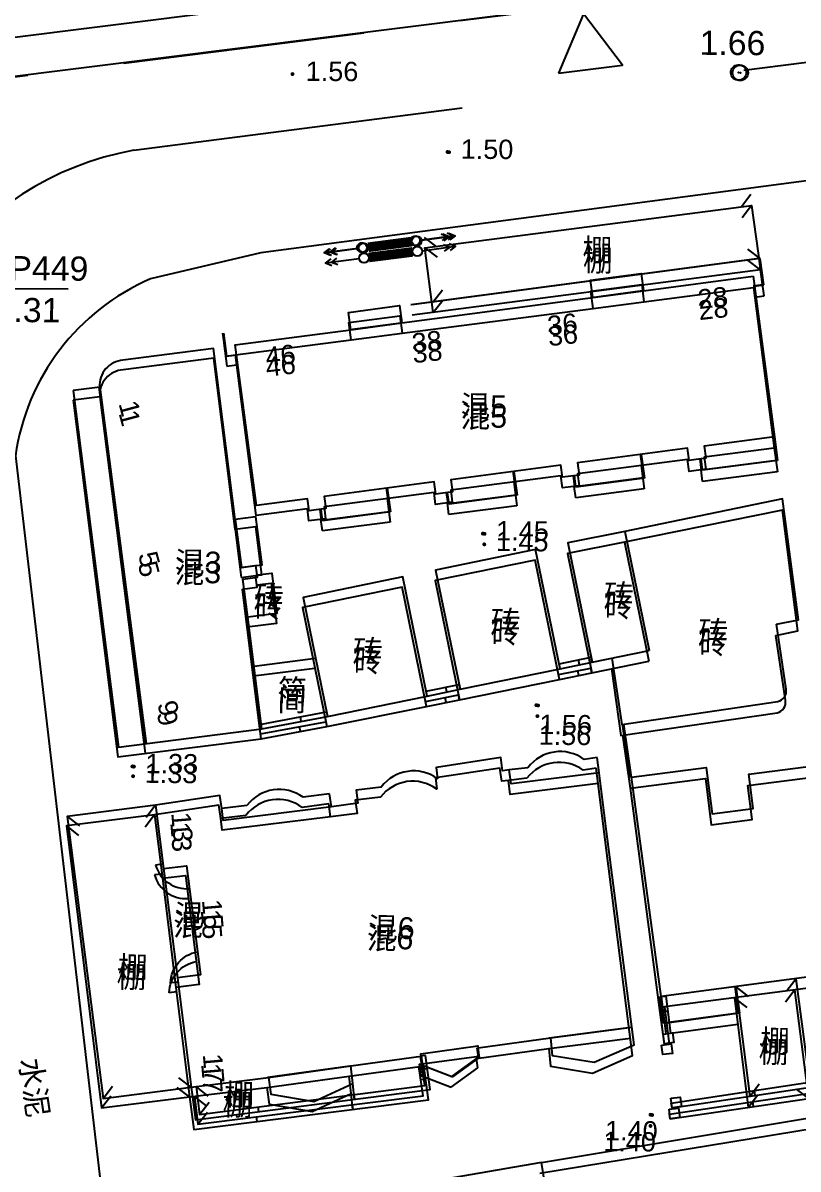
# Model space of a CAD drawing. Header units: millimetres. Extents: x 2463 to 59352, y -11079 to 11941.
# Drawn here: x 6388.3 to 6428.4, y 1711.2 to 1770.4 of the extents above; entities that cross this region are included whole.
import ezdxf
from ezdxf.enums import TextEntityAlignment as Align

# ---------------------------------------------------------------- set-up
doc = ezdxf.new("R2010")
doc.units = ezdxf.units.MM
doc.header["$LTSCALE"] = 10
doc.linetypes.add('DASH', pattern=[0.35, 0.25, -0.1])
doc.linetypes.add('X5', pattern=[3, 2, -1])
doc.layers.add('1：500地形', color=8, linetype='Continuous')
doc.styles.get("Standard").update_dxf_attribs({"font": 'arial.ttf'})
doc.linetypes.add('444', pattern='A,4.5,[145,AAA.SHX,S=1,R=0,X=0,Y=1],4.5,-0.5,[146,AAA.SHX,S=1,R=0,X=0,Y=0],-0.5', length=10)
doc.linetypes.add('FENCELINE1', pattern='A,6.35,-2.54,[133,ltypeshp.shx,S=2.54,R=0,X=-2.54,Y=0],-2.54,25.4', length=36.83)

# ---------------------------------------------------------------- blocks, each defined once
blk = doc.blocks.new('110103200')
blk.add_circle((0, 0), 0.8)
blk.add_point((0, 0))
blk = doc.blocks.new('720100000')
at = {"const_width": 0.2}
blk.add_lwpolyline([(-0.1, 0, 1), (0.1, 0, 1)], format="xyb", close=True, dxfattribs=at)
blk = doc.blocks.new('510101003')
at = {"linetype": 'Continuous'}
blk.add_line((0.5, 0), (4, 0), dxfattribs=at)
at = {"linetype": 'Continuous', "flags": 128}
for points in [[(2.771799785178775, 0.35355), (3.384166348194753, 0), (2.771799785178775, -0.35355)], [(3.387748909760055, 0.35355), (4, 0), (3.387748909760055, -0.35355)]]:
    blk.add_lwpolyline(points, dxfattribs=at)
blk = doc.blocks.new('510301000')
at = {"linetype": 'Continuous'}
blk.add_circle((0, 0), 0.5, dxfattribs=at)

msp = doc.modelspace()

# ---------------------------------------------------------------- linework, layer by layer
at = {"color": 251, "linetype": 'FENCELINE1', "ltscale": 0.1}
msp.add_line((6414.411299268746, 1773.004505617433), (6373.957268111264, 1767.916083953232), dxfattribs=at)
at = {"color": 251}
msp.add_line((6422.202585269088, 1771.968756449298), (6376.191230989558, 1766.181318719295), dxfattribs=at)
at = {"color": 251, "linetype": 'DASH', "ltscale": 5}
for p, q in [((6376.194356955852, 1766.156396765151), (6422.174913823985, 1771.965684680157)), ((6376.194418106492, 1766.155980327056), (6422.174974974625, 1771.965268242062))]:
    msp.add_line(p, q, dxfattribs=at)
at = {"color": 251}
msp.add_lwpolyline([(6416.0037368715, 1767.826717985217), (6419.30281986957, 1768.24534850929), (6417.290733646807, 1770.893122537416)], close=True, dxfattribs=at)
msp.add_arc((6396.973615794474, 1748.120899516978), 15.99343879674096, 100.4323971378353, 188.3551941762673, dxfattribs=at)
at = {"layer": '1：500地形', "color": 251, "linetype": 'Continuous'}
for p, q in [((6425.578136324157, 1767.985117356648), (6439.468810234599, 1769.773198008892)), ((6394.077596105259, 1763.84995428322), (6411.02288742675, 1766.041169475653)), ((6425.967887886947, 1760.982239824609), (6425.483764385195, 1760.345353139453)), ((6409.102325058049, 1758.804156129137), (6409.73610429498, 1758.315972036105)), ((6426.443264186355, 1757.667550147866), (6425.806080611745, 1758.151282694545)), ((6409.537955703885, 1755.463230083586), (6410.025750876086, 1756.097309185081)), ((6417.054306690437, 1736.709371632785), (6417.004563207478, 1736.954372693208)), ((6417.720950381046, 1736.844722770044), (6417.671206898029, 1737.089723830466)), ((6416.054341154611, 1736.506344926433), (6416.004597671652, 1736.751345986855)), ((6410.890128330824, 1735.457836698164), (6410.840384907469, 1735.702837758587)), ((6409.191134108902, 1735.112883542088), (6409.141390625884, 1735.35788460251)), ((6410.210530653976, 1735.31985543564), (6410.160787171017, 1735.564856496063)), ((6402.68468917921, 1733.815362290368), (6402.639051017091, 1734.061161453725)), ((6395.143970298263, 1729.505081584566), (6394.652229377449, 1728.874057778046)), ((6390.589155420925, 1728.940041306318), (6391.220179108061, 1728.448300445341)), ((6428.207439646796, 1720.459609787335), (6427.7209750161, 1719.824509671778)), ((6425.095788987792, 1720.040640994795), (6425.729656617246, 1719.552571590879)), ((6421.229113936863, 1719.549592449219), (6421.477155319679, 1719.58082535619)), ((6421.325606233006, 1718.783276213688), (6421.573647555053, 1718.814508643822)), ((6421.470344646807, 1717.633801622205), (6421.718386029681, 1717.665034529176)), ((6409.048672333856, 1716.542201653012), (6408.801034275823, 1716.507917842717)), ((6409.14534555856, 1715.843919825629), (6408.897707500584, 1715.809636015334)), ((6392.397100354809, 1714.366116666124), (6392.888841274342, 1714.997139995807)), ((6396.951915232146, 1714.931156944373), (6396.320891604615, 1715.422897804883)), ((6396.951915232146, 1714.931156944373), (6397.199927351236, 1714.962621193268)), ((6397.831038133039, 1714.470193460007), (6397.200014505566, 1714.961934320518)), ((6425.804032043177, 1714.386680641101), (6426.287013967378, 1715.024433356599)), ((6428.937691582107, 1714.859784771112), (6428.298719349057, 1715.341152053681)), ((6405.400719691332, 1714.285531228297), (6405.369380891994, 1714.533559354843)), ((6426.074318117784, 1714.436302535591), (6426.037741830894, 1714.683612257597)), ((6397.382391167021, 1713.524388514814), (6397.87413202823, 1714.155412321334)), ((6400.440160025699, 1713.658755710703), (6400.408821225081, 1713.906783359946)), ((6421.779257889693, 1713.801078467053), (6421.742681602746, 1714.04838818906))]:
    msp.add_line(p, q, dxfattribs=at)
at = {"layer": '1：500地形', "color": 8, "linetype": 'Continuous'}
for p, q in [((6425.937140621043, 1761.560402622801), (6425.454643067527, 1760.922283424419)), ((6409.077187923163, 1759.339310092275), (6409.712210202271, 1758.852743853704)), ((6426.420969565837, 1758.246936377958), (6425.782554315434, 1758.729042142984)), ((6384.689284946218, 1756.722877715138), (6390.689138088464, 1756.680898297001)), ((6409.521338239751, 1755.999506102764), (6410.007514590021, 1756.634826932457)), ((6417.08549703975, 1737.264879103173), (6417.035128853548, 1737.509752633405)), ((6417.751793354897, 1737.401929999591), (6417.701425168636, 1737.646803529822)), ((6416.086052566972, 1737.059302757849), (6416.035684380711, 1737.30417628808)), ((6410.924530825143, 1735.997626194154), (6410.87416263894, 1736.24249972392)), ((6409.226421931848, 1735.648341137339), (6409.176053745645, 1735.893214667571)), ((6410.245287267871, 1735.857912171055), (6410.194919081669, 1736.102785701753)), ((6402.723307544338, 1734.334229355101), (6402.677042608879, 1734.57991117321)), ((6395.193606667135, 1730.004729534854), (6394.703476802128, 1729.372453712747)), ((6390.640247729289, 1729.428073899709), (6391.27252355157, 1728.937944034469)), ((6428.280039198669, 1721.043616397195), (6427.795195963032, 1720.407277621684)), ((6425.169467228379, 1720.616712942143), (6425.804577657402, 1720.130261770339)), ((6421.304057196745, 1720.115803903789), (6421.552018102988, 1720.147669072152)), ((6421.402503674008, 1719.349736167938), (6421.650464580251, 1719.381601336301)), ((6421.550173389698, 1718.200634563231), (6421.798134295941, 1718.232499732059)), ((6409.131325651108, 1717.07735645434), (6408.883775856493, 1717.042440853436)), ((6409.229779557007, 1716.379323372041), (6408.982229762276, 1716.344407772069)), ((6397.038716943151, 1715.435463490785), (6396.406441120927, 1715.92559335556)), ((6425.892128578011, 1714.964577059151), (6426.373482307043, 1715.603559521847)), ((6392.485358005886, 1714.858807855175), (6392.975487870835, 1715.491083677281)), ((6397.038716943151, 1715.435463490785), (6397.286647955918, 1715.467560421099)), ((6397.919012677014, 1714.976743861456), (6397.286736854732, 1715.466873726697)), ((6405.48914057101, 1714.811389055458), (6405.457169283096, 1715.059336300828)), ((6426.162287195302, 1715.014888107666), (6426.125080301515, 1715.262103897408)), ((6397.472779433449, 1714.029797834233), (6397.962909298456, 1714.662073656806)), ((6400.530195653353, 1714.171963295323), (6400.498224365381, 1714.419910541159)), ((6421.868861088793, 1714.368711545952), (6421.831654195006, 1714.615927336627))]:
    msp.add_line(p, q, dxfattribs=at)
at = {"layer": '1：500地形', "color": 251, "linetype": 'Continuous', "flags": 128}
for points in [[(6479.926219319897, 1768.939484397304), (6473.950980164607, 1768.304478333221), (6456.94396551393, 1766.079743145388), (6429.992825131894, 1762.422879263648), (6400.635531645765, 1758.551977229194), (6394.933329657973, 1757.196354508289, 0.2615331130511184), (6387.959686822231, 1748.049514973891), (6398.703913337698, 1656.160752280039)], [(6418.735807123508, 1737.050772752036), (6419.233270125029, 1733.611287807469), (6427.290760860518, 1734.776415766572, 0.4081372028779214), (6427.723985120394, 1735.426309665554), (6427.237133474935, 1738.776827207656)], [(6409.716557021633, 1730.834707124979), (6409.715485430819, 1730.834563029353, 0.4103748746079628), (6406.808369326378, 1730.417298391816), (6405.507843719186, 1730.263707400654), (6405.600375873533, 1729.585793481563), (6404.230190877077, 1729.401412890647), (6398.637871555957, 1728.716070069355), (6398.562401462552, 1729.3244372838), (6398.469869309485, 1730.002351679728), (6395.143970298263, 1729.505081584566), (6395.550232413489, 1726.230184477643), (6396.741104109709, 1726.377915895899), (6397.441061440421, 1720.735528862924), (6396.2501897442, 1720.587797444668), (6396.951915232146, 1714.931156944373), (6400.949454614982, 1715.427065123227), (6401.057520225209, 1714.555943659396), (6403.280020038163, 1714.178707912453), (6405.294950542362, 1715.10451349605), (6405.200585713699, 1716.009455561061), (6408.8366379081, 1716.512846891657), (6408.821935834394, 1716.619042089098), (6411.764774069454, 1717.026461573672), (6411.779476202706, 1716.920266376232), (6415.505675920956, 1717.436138080322), (6415.600040690015, 1716.531196015776), (6417.756686748677, 1716.169589664676), (6419.833347109759, 1717.066804594715), (6418.432499727323, 1728.087680863106), (6418.05408011345, 1731.124716503435), (6413.506560467971, 1730.56058147492), (6413.416935594958, 1731.283051318844), (6413.077379037599, 1731.242950290796), (6412.984846884474, 1731.920864686725), (6409.658947872087, 1731.423594114725)]]:
    msp.add_lwpolyline(points, format="xyb", dxfattribs=at)
for points in [[(6409.537955703885, 1755.463230083586), (6409.102325058049, 1758.804156129137), (6425.967887886947, 1760.982239824609), (6426.443264186355, 1757.667550147866)], [(6427.237133474935, 1738.776827207656), (6428.372202269822, 1739.007284238824), (6427.565729207856, 1745.246267889515), (6419.414583611275, 1743.594011888263), (6420.66361154683, 1737.442181552184)], [(6419.414583611275, 1743.594011888263), (6416.470798367782, 1743.002089249791), (6417.720950381046, 1736.844722770044)], [(6416.054341154611, 1736.506344926433), (6414.803523193901, 1742.666991394834), (6409.641189442455, 1741.609228112624), (6410.890128330824, 1735.457836698164)], [(6400.424742445381, 1741.387405808904), (6401.1745798832, 1741.481053039321), (6401.434826500803, 1739.397241345961), (6399.93299347241, 1739.209677805547)], [(6409.191134108902, 1735.112883542088), (6407.939925348534, 1741.275454588589), (6402.789600626771, 1740.218576737569), (6404.038627503005, 1734.066751649027)], [(6417.720950381046, 1736.844722770044), (6420.66361154683, 1737.442181552184)], [(6403.429850789982, 1737.065156278089), (6400.250413129312, 1736.6680775279)], [(6416.004597671652, 1736.751345986855), (6417.671206898029, 1737.089723830466)], [(6416.054341154611, 1736.506344926433), (6417.720950381046, 1736.844722770044)], [(6410.890128330824, 1735.457836698164), (6416.054341154611, 1736.506344926433)], [(6409.141390625884, 1735.35788460251), (6410.840384907469, 1735.702837758587)], [(6404.038627503005, 1734.066751649027), (6409.191134108902, 1735.112883542088)], [(6409.191134108902, 1735.112883542088), (6410.890128330824, 1735.457836698164)], [(6400.622745324597, 1733.686788634752), (6403.988877076745, 1734.311787537188)], [(6400.653781693634, 1733.438278252148), (6404.038627503005, 1734.066751649027)], [(6464.366785847904, 1725.175012890139), (6421.229113936863, 1719.549592449219), (6419.729259403104, 1730.884428360854), (6423.591162612169, 1731.379580998217), (6423.89721816077, 1728.992527319473), (6426.008405038361, 1729.263212259282), (6425.781921685471, 1731.02965005057), (6429.943985445863, 1731.563288012874)], [(6409.651161721647, 1731.422430256736), (6409.650262218058, 1731.42272726901), (6409.716559644645, 1730.834684229811)], [(6395.143970298263, 1729.505081584566), (6390.589155420925, 1728.940041306318), (6392.397100354809, 1714.366116666124), (6396.951915232146, 1714.931156944373)], [(6395.550232413489, 1726.230184477643), (6396.2501897442, 1720.587797444668)], [(6428.937691582107, 1714.859784771112), (6428.207439646796, 1720.459609787335)], [(6425.095788987792, 1720.040640994795), (6425.804032043177, 1714.386680641101)], [(6421.229113936863, 1719.549592449219), (6421.470344646807, 1717.633801622205)], [(6421.477155319679, 1719.58082535619), (6421.718386029681, 1717.665034529176)], [(6396.951915232146, 1714.931156944373), (6397.165827588966, 1713.245037953258), (6409.293009120653, 1714.777329411712), (6409.048672333856, 1716.542201653012)], [(6397.199927351236, 1714.962621193268), (6397.382391167021, 1713.524388514814), (6409.010677076965, 1714.993643981294), (6408.801034275823, 1716.507917842717)], [(6405.376891009366, 1714.282520571613), (6405.294950542362, 1715.10451349605)], [(6421.742681602746, 1714.04838818906), (6428.880392959372, 1715.104030027875)], [(6421.779257889693, 1713.801078467053), (6428.937691582107, 1714.859784771112)], [(6415.03847228116, 1710.998807068803), (6434.772964477104, 1714.232046956551), (6435.840119792354, 1707.539553596062), (6416.105695928478, 1704.305885331129)]]:
    msp.add_lwpolyline(points, dxfattribs=at)
at = {"layer": '1：500地形', "color": 8, "linetype": 'Continuous', "const_width": 0.5, "flags": 128}
msp.add_lwpolyline([(6408.438993160004, 1759.12583062647), (6406.18826344397, 1758.833449687232)], dxfattribs=at)
at = {"layer": '1：500地形', "color": 251, "linetype": 'Continuous', "const_width": 0.4999999999999997, "flags": 128}
msp.add_lwpolyline([(6408.463587895591, 1758.592305116244), (6406.212119757171, 1758.305665490107)], dxfattribs=at)
at = {"layer": '1：500地形', "color": 8, "linetype": 'X5', "extrusion": (-0.02249646185367215, 0.003258727077910039, 0.9997416115686583), "flags": 128}
for points, elevation in [([(-2659.92451099986, 6106.363950590292), (-2660.058104289953, 6106.835720795804), (-2661.370140328564, 6106.460205904165), (-2653.744455895539, 6079.542901118329), (-2652.431474501346, 6079.914869332094), (-2652.570463579704, 6080.405475966579)], -133.7636578708446), ([(-2658.136540870328, 6098.188578098559), (-2658.85966714901, 6100.74135848242)], -133.7636578708416), ([(-2654.702123927058, 6086.065323047908), (-2655.425250205296, 6088.618103431952)], -133.7636578708453), ([(-2649.905580147671, 6073.659200096366), (-2632.024393189995, 6078.666298712435)], -133.7636578708441), ([(-2652.362920375193, 6108.50520020878), (-2651.16888098505, 6108.843282116503), (-2650.120623880017, 6105.087160503201), (-2650.694369031223, 6104.924709534964)], -133.7636578708412), ([(-2650.474313625515, 6101.835009343217), (-2649.290883403735, 6102.170087356541), (-2648.320615620857, 6098.73837445636), (-2648.896586811889, 6098.575293204285)], -133.7636578708462), ([(-2648.666365396419, 6095.449688644986), (-2647.474075801971, 6095.787275112989), (-2646.517807471572, 6092.38391737671), (-2647.097110258213, 6092.219892812286)], -133.7636578708445), ([(-2646.869770207684, 6089.104464672686), (-2645.684383333718, 6089.44009669502), (-2644.728115002884, 6086.036738958981), (-2645.300515069471, 6085.874668839928)], -133.7636578708433), ([(-2644.143096934266, 6081.566475230434), (-2641.734105179399, 6082.234875354545), (-2641.936720631697, 6082.965125001433)], -133.7636578708428), ([(-2623.961781667633, 6110.612724885922), (-2622.628467335423, 6110.990473309565), (-2621.559100588719, 6107.242321796974), (-2622.899318646318, 6106.862617441963)], -133.7636578708413), ([(-2619.973519301938, 6101.508728089643), (-2621.117814210958, 6105.598208106925)], -133.7636578708459), ([(-2618.087203441291, 6095.045729816364), (-2617.630783720827, 6095.177148271172), (-2617.262343557444, 6096.811699232658), (-2618.447385033464, 6098.035464610544), (-2618.919575742275, 6097.897649190095)], -133.7636578708446), ([(-2615.862428005746, 6087.401322899988), (-2617.058757818904, 6091.52201333954)], -133.7636578708443)]:
    msp.add_lwpolyline(points, dxfattribs=dict(at, elevation=elevation))
at = {"layer": '1：500地形', "color": 8, "linetype": 'X5', "flags": 128}
for points in [[(6426.118463452936, 1756.830038607475), (6426.604512476219, 1756.894619108067), (6426.420969565837, 1758.246936377958), (6398.688487022448, 1754.558878355549), (6398.868384363743, 1753.206133944337), (6399.37384878655, 1753.27335411206)], [(6417.771214351438, 1756.232556388602), (6420.401293357399, 1756.582247288321)], [(6405.280827578421, 1754.57160153648), (6407.910906584382, 1754.921292435733)], [(6392.315220589548, 1751.603141610865), (6394.707156665538, 1733.188839414977)], [(6427.153567623844, 1749.039585342985), (6427.316980178615, 1747.809412274864), (6423.449379010506, 1747.310459634178), (6423.370858015815, 1747.901567296014)], [(6420.281525350905, 1748.126723559462), (6420.443485967264, 1746.907480711006), (6416.908123108647, 1746.439204662462), (6416.829297465012, 1747.032605728489)], [(6413.702973904992, 1747.252848229726), (6413.866146987684, 1746.024477909208), (6410.360853360531, 1745.565991718211), (6410.281571764937, 1746.162825199664)], [(6407.165732580559, 1746.384460414649), (6407.327960978118, 1745.163201702648), (6403.822667350965, 1744.704715511651), (6403.744330440504, 1745.294437384588)], [(6399.314710526991, 1744.766596178879), (6399.630854060089, 1742.286666085833), (6400.38260759818, 1742.382500246522)], [(6425.167742874446, 1720.629677913506), (6425.350445794904, 1719.255981940665), (6421.487706128772, 1718.734995116369), (6421.304057196745, 1720.115803903789)], [(6415.586028221967, 1717.987758405396), (6419.797312371464, 1718.533966665511)], [(6408.919366796415, 1717.047460769658), (6408.983995567631, 1716.57691545494), (6410.548843181257, 1715.977952229214), (6411.929855096534, 1716.975314294808), (6411.861156361267, 1717.462384761666)], [(6401.03497843983, 1715.941566072293), (6405.284610338598, 1716.534797430393)]]:
    msp.add_lwpolyline(points, dxfattribs=at)
at = {"layer": '1：500地形', "color": 251, "linetype": 'X5', "flags": 128}
for points in [[(6426.137145201881, 1756.251428701804), (6426.62335734282, 1756.31476928888), (6426.443264186355, 1757.667550147866), (6398.701465355321, 1754.050236483925), (6398.877911880061, 1752.697037806623), (6399.383546102124, 1752.762968428322)], [(6417.788399346378, 1755.675238279515), (6420.419361705282, 1756.018219788913)], [(6405.293816928608, 1754.046145846491), (6407.924779227849, 1754.389127356821)], [(6392.320680963139, 1751.110764655174), (6394.665643055721, 1732.690421597921)], [(6427.152376227868, 1748.45836077992), (6427.31265065793, 1747.227774844394), (6423.443789485989, 1746.738687944488), (6423.366776393408, 1747.32999404369)], [(6420.278028014962, 1747.563029196468), (6420.436878445356, 1746.343377041054), (6416.900332700783, 1745.884119712637), (6416.823020780141, 1746.477719702181)], [(6413.697269173137, 1746.705935282987), (6413.857308714856, 1745.477152882499), (6410.350857120737, 1745.027608667855), (6410.273097981963, 1745.624642098677)], [(6407.157834220825, 1745.854223883134), (6407.31694724216, 1744.632555451599), (6403.810495646818, 1744.183010760118), (6403.733663089255, 1744.772930698824)], [(6399.302711307393, 1744.256388889515), (6399.612528708853, 1741.775660523568), (6400.364524181381, 1741.869577310403)], [(6425.094097679395, 1720.053610613924), (6425.273296383764, 1718.679453002178), (6421.409240470473, 1718.168319911585), (6421.229113936863, 1719.549592449219)], [(6415.505675920956, 1717.436138080322), (6419.718339501969, 1717.971603579243)], [(6408.8366379081, 1716.512846891657), (6408.900066327335, 1716.04213839898), (6410.463381206007, 1715.439185590372), (6411.846932398303, 1716.433022145071), (6411.779476202706, 1716.920266376232)], [(6400.949454614982, 1715.427065123227), (6405.200585713699, 1716.009455561061)]]:
    msp.add_lwpolyline(points, dxfattribs=at)
at = {"layer": '1：500地形', "color": 8, "linetype": 'Continuous', "flags": 128}
for points in [[(6426.051569592879, 1757.333498553262), (6427.153567623844, 1749.039585342985), (6423.535722465926, 1748.559001485241), (6423.618681074093, 1747.934487379045), (6422.756256831724, 1747.819925491587), (6422.673298223674, 1748.444439598714), (6416.994161915181, 1747.690039917716), (6417.07712052329, 1747.065525811055), (6416.214696280922, 1746.950963923597), (6416.131737672929, 1747.575478030258), (6410.446436215165, 1746.820259388891), (6410.527044002813, 1746.195433006511), (6409.666970580847, 1746.081183395238), (6409.584011972855, 1746.705697501899), (6403.909194890673, 1745.951871573814), (6403.992153498841, 1745.327357467619), (6403.129729256414, 1745.212795579695), (6403.046770648421, 1745.837309686822), (6400.408190491, 1745.486808497348), (6399.306077418472, 1753.783538363763), (6405.280827578421, 1754.57160153648), (6405.161388121169, 1755.469924053066), (6407.791877545447, 1755.816528133471), (6407.910906584382, 1754.921292435733), (6417.771214351438, 1756.232556388602), (6417.652185312445, 1757.127792086807), (6420.282674736782, 1757.474396167212), (6420.401293357399, 1756.582247288321)], [(6421.405530012767, 1718.182046610751), (6421.899986691571, 1718.245588665717), (6421.967507658615, 1717.748104073462), (6421.473050979754, 1717.684562018962)], [(6421.801340121749, 1714.866196137742), (6422.29579680061, 1714.929738192708), (6422.363317767597, 1714.432253600919), (6421.868861088793, 1714.368711545952)], [(6406.466312500388, 1710.05637100095), (6408.469672866197, 1697.95205808187), (6417.104026602845, 1699.401682705507), (6416.219535350772, 1704.859079002757), (6415.135024495919, 1711.55061553361)]]:
    msp.add_lwpolyline(points, close=True, dxfattribs=at)
at = {"layer": '1：500地形', "color": 251, "linetype": 'Continuous', "flags": 128}
for points in [[(6426.071535671626, 1756.755057582986), (6427.152376227868, 1748.45836077992), (6423.533317124211, 1747.987005790119), (6423.614682579037, 1747.362282066961), (6422.751968952392, 1747.249920393229), (6422.670603496344, 1747.874643638619), (6416.989561510827, 1747.13473144861), (6417.070927025257, 1746.510007725452), (6416.208213398671, 1746.397646051721), (6416.126847883019, 1747.022369297576), (6410.439638712649, 1746.281653845106), (6410.518652620116, 1745.656623873749), (6409.658290600435, 1745.544568448217), (6409.576925086005, 1746.169292171375), (6403.900203820058, 1745.429942445253), (6403.98156933443, 1744.805218722095), (6403.118855706563, 1744.692856571526), (6403.037490192191, 1745.317580294684), (6400.398024653174, 1744.973810145986), (6399.317076224399, 1753.273323913925), (6405.293816928608, 1754.046145846491), (6405.176669037524, 1754.944770058972), (6407.808033911077, 1755.284663950913), (6407.924779227849, 1754.389127356821), (6417.788399346378, 1755.675238279515), (6417.671654028383, 1756.570774396771), (6420.303018901936, 1756.910668288712), (6420.419361705282, 1756.018219788913)], [(6421.325654283371, 1717.615582862292), (6421.820271423932, 1717.677863637806), (6421.886523324387, 1717.180208362062), (6421.391906183768, 1717.117927587014)], [(6421.713005989239, 1714.298733742331), (6422.207623128636, 1714.361014041007), (6422.27387497065, 1713.863359243032), (6421.779257889693, 1713.801078467053)]]:
    msp.add_lwpolyline(points, close=True, dxfattribs=at)
at = {"layer": '1：500地形', "color": 8, "linetype": 'Continuous', "flags": 128}
msp.add_lwpolyline([(6390.941392027338, 1751.42800481327), (6393.28957352738, 1733.008124747668), (6400.693368420152, 1733.951966625527), (6399.957862435522, 1739.721508726367), (6399.707383743227, 1741.686342990381), (6400.45913728091, 1741.782177151536), (6400.44405540536, 1741.900484165531), (6400.38260759818, 1742.382500246522), (6400.69662337567, 1742.422531237249), (6400.38047984263, 1744.90246132983), (6399.314710526991, 1744.766596178879), (6398.187810393139, 1753.606358060037), (6393.511404962368, 1752.993061846011, 0.4236786989326351), (6392.315220589548, 1751.603141610865)], format="xyb", close=True, dxfattribs=at)
at = {"layer": '1：500地形', "color": 251, "linetype": 'Continuous', "flags": 128}
msp.add_lwpolyline([(6390.946410176666, 1750.939132423029), (6393.247603589525, 1732.513323051278), (6400.653781693634, 1733.438278252148), (6399.93299347241, 1739.209677805547), (6399.687527005359, 1741.175144248997), (6400.439522477887, 1741.269061035366), (6400.424742445381, 1741.387405808904), (6400.364524181381, 1741.869577310403), (6400.678641045904, 1741.908807131817), (6400.368823704108, 1744.389535497763), (6399.302711307393, 1744.256388889515), (6398.198360912591, 1753.098996201419), (6393.520406485275, 1752.497629276366, 0.4236786989326351), (6392.320680963139, 1751.110764655174)], format="xyb", close=True, dxfattribs=at)
at = {"layer": '1：500地形', "color": 8, "linetype": 'Continuous', "flags": 128}
for points in [[(6427.263017580875, 1739.358299527206), (6428.397494938488, 1739.591650868655), (6427.575111760847, 1745.828557385952), (6419.428206809886, 1744.155516824574), (6420.692921134209, 1738.00689237088)], [(6419.428206809886, 1744.155516824574), (6416.485940847984, 1743.556087921728), (6417.751793354897, 1737.401929999591)], [(6416.086052566972, 1737.059302757849), (6414.819525780536, 1743.216738804598), (6409.659906679737, 1742.14581222728), (6410.924530825143, 1735.997626194154)], [(6400.44405540536, 1741.900484165531), (6401.193651588548, 1741.996043304802), (6401.459212157033, 1739.912902026792), (6399.957862435522, 1739.721508726367)], [(6409.226421931848, 1735.648341137339), (6407.959499441118, 1741.807700969168), (6402.811887043152, 1740.737690408137), (6404.076600293718, 1734.589071174973)], [(6417.751793354897, 1737.401929999591), (6420.692921134209, 1738.00689237088)], [(6403.460178029405, 1737.585913177003), (6400.281763478271, 1737.180726269149)], [(6416.035684380711, 1737.30417628808), (6417.701425168636, 1737.646803529822)], [(6410.924530825143, 1735.997626194154), (6416.086052566972, 1737.059302757849)], [(6416.086052566972, 1737.059302757849), (6417.751793354897, 1737.401929999591)], [(6409.176053745645, 1735.893214667571), (6410.87416263894, 1736.24249972392)], [(6404.076600293718, 1734.589071174973), (6409.226421931848, 1735.648341137339)], [(6409.226421931848, 1735.648341137339), (6410.924530825143, 1735.997626194154)], [(6400.661698332146, 1734.200396834762), (6404.026225059033, 1734.833978972752)], [(6400.693368420152, 1733.951966625527), (6404.076600293718, 1734.589071174973)], [(6464.42724100032, 1725.851229924598), (6421.304057196745, 1720.115803903789), (6419.775297723567, 1731.446777316165), (6423.635925493583, 1731.951778525376), (6423.948068264845, 1729.565512852167), (6426.058557875835, 1729.841581893508), (6425.827569921183, 1731.607436104101), (6429.988259117383, 1732.151687765383)], [(6409.695860658803, 1731.959072916658), (6409.694960366209, 1731.959367583395), (6409.762757390012, 1731.371495815349)], [(6395.193606667135, 1730.004729534854), (6390.640247729289, 1729.428073899709), (6392.485358005886, 1714.858807855175), (6397.038716943151, 1715.435463490785)], [(6395.608220194497, 1726.73087925965), (6396.322566305202, 1721.090295783599)], [(6429.024571266347, 1715.44567248121), (6428.280039198669, 1721.043616397195)], [(6425.169467228379, 1720.616712942143), (6425.892128578011, 1714.964577059151)], [(6421.304057196745, 1720.115803903789), (6421.550173389698, 1718.200634563231)], [(6421.552018102988, 1720.147669072152), (6421.798134295941, 1718.232499732059)], [(6397.038716943151, 1715.435463490785), (6397.256929090394, 1713.74989549758), (6409.380162980322, 1715.313112708163), (6409.131325651108, 1717.07735645434)], [(6397.286647955918, 1715.467560421099), (6397.472779433449, 1714.029797834233), (6409.097280158052, 1715.52870643966), (6408.883775856493, 1717.042440853436)], [(6405.465319632875, 1714.808317490277), (6405.381282918594, 1715.630098910426)], [(6421.831654195006, 1714.615927336627), (6428.966649893469, 1715.68977066584)], [(6421.868861088793, 1714.368711545952), (6429.024571266347, 1715.44567248121)], [(6415.135244717561, 1711.549256745149), (6434.861426262507, 1714.832819518057), (6435.94564750101, 1708.143069948424), (6416.219535350772, 1704.859079002757)]]:
    msp.add_lwpolyline(points, dxfattribs=at)
for points in [[(6418.766121262657, 1737.61056772655), (6419.272355162977, 1734.172362901159), (6427.326847966267, 1735.3580381017, 0.4081372028779214), (6427.758413271486, 1736.009034558554), (6427.263017580875, 1739.358299526741)], [(6409.762754727768, 1731.371518900041), (6409.761683530554, 1731.371371970401, 0.4103748746079628), (6406.855641111704, 1730.946693905053), (6405.555511475804, 1730.789786511456), (6405.649772374922, 1730.112110421882), (6404.280062078355, 1729.924236178287), (6398.68950893896, 1729.224631843977), (6398.612487465814, 1729.832804889307), (6398.518226566697, 1730.510480978881), (6395.193606667135, 1730.004729534854), (6395.608220194497, 1726.73087925965), (6396.798711203535, 1726.881647815351), (6397.513057315171, 1721.2410643393), (6396.322566305202, 1721.090295783599), (6397.038716943151, 1715.435463490785), (6401.03497843983, 1715.941566072293), (6401.145265522735, 1715.070722809416), (6403.368720259723, 1714.699157158733), (6405.381282918594, 1715.630098910426), (6405.284610338598, 1716.534797430393), (6408.919366796415, 1717.047460769658), (6408.90439388648, 1717.153617923503), (6411.846183451273, 1717.568541915976), (6411.861156361267, 1717.462384761666), (6415.586028221967, 1717.987758405396), (6415.682700801905, 1717.083059884962), (6417.840262102809, 1716.72695564095), (6419.914627340304, 1717.629464289994), (6418.485675444217, 1728.64673171321), (6418.099511025563, 1731.682792344951), (6413.55344499674, 1731.107060312648), (6413.461977730653, 1731.829299493582), (6413.12252460138, 1731.788332267088), (6413.028263702263, 1732.466008357127), (6409.703643802701, 1731.960256912635)]]:
    msp.add_lwpolyline(points, format="xyb", dxfattribs=at)
at = {"layer": '1：500地形', "color": 8, "linetype": '444', "extrusion": (-0.02249646185367215, 0.003258727077910039, 0.9997416115686583), "elevation": -133.7636578708444, "flags": 128}
msp.add_lwpolyline([(-2633.894087825554, 6103.725243591014), (-2636.548195751231, 6102.933188042121)], dxfattribs=at)
at = {"layer": '1：500地形', "color": 8, "linetype": '444', "flags": 128}
msp.add_lwpolyline([(6419.775297723567, 1731.446777316165), (6419.37191583877, 1734.187018898205)], dxfattribs=at)
at = {"layer": '1：500地形', "color": 251, "linetype": '444', "flags": 128}
msp.add_lwpolyline([(6419.729259403104, 1730.884428360854), (6419.332867899184, 1733.625689723884)], dxfattribs=at)
at = {"layer": '1：500地形', "color": 8, "linetype": 'X5', "flags": 128}
for points in [[(6418.099511025563, 1731.682792344951), (6417.998463897298, 1732.477234279626), (6417.32869665613, 1732.369917726033, 0.4103748746010374), (6414.42265423728, 1731.945239659753), (6413.461977730653, 1731.829299493582)], [(6404.280062078355, 1729.924236178287), (6404.187085498272, 1730.602088429854), (6402.818659520564, 1730.414390348253, 0.4103748746103964), (6399.912617101714, 1729.989712281973), (6398.612487465814, 1729.832804889307)], [(6395.580229168207, 1726.951900579856), (6395.199655336475, 1726.903703183756, 0.3545022449161508), (6396.94947975912, 1725.691156805848)], [(6396.350557331376, 1720.869274464325), (6395.969983500459, 1720.82107706776, -0.3545022449161508), (6397.36228875947, 1722.431555349734)]]:
    msp.add_lwpolyline(points, format="xyb", dxfattribs=at)
at = {"layer": '1：500地形', "color": 251, "linetype": 'X5', "flags": 128}
for points in [[(6418.05408011345, 1731.124716503435), (6417.955059571514, 1731.919413566478), (6417.285020749232, 1731.81380591903, 0.4103748746010374), (6414.377904644849, 1731.396541281958), (6413.416935594958, 1731.283051318844)], [(6404.230190877077, 1729.401412890647), (6404.138943477099, 1730.079500394762), (6402.77004323379, 1729.895292912033, 0.4103748746103964), (6399.862927069744, 1729.478028274962), (6398.562401462552, 1729.3244372838)], [(6395.522805209011, 1726.451276359037), (6395.142109679555, 1726.404049970564, 0.3545022449161508), (6396.888835826454, 1725.187044437398)], [(6396.277616947513, 1720.366705086437), (6395.896921477719, 1720.319478697964, -0.3545022449161508), (6397.29332972484, 1721.926400798262)]]:
    msp.add_lwpolyline(points, format="xyb", dxfattribs=at)

# ---------------------------------------------------------------- block references
at = {"layer": '1：500地形', "color": 8, "linetype": 'Continuous', "extrusion": (-0.02249646185367215, 0.003258727077910039, 0.9997416115686583), "xscale": 0.4999999999983986, "yscale": 0.5000000000001075, "rotation": 97.84143009071664}
msp.add_blockref('110103200', (-2670.721621277982, 6104.07102507013, -132.10465787084), dxfattribs=at)
at = {"layer": '1：500地形', "color": 8, "linetype": 'Continuous', "xscale": 0.5000000000005034, "yscale": 0.5000000000005034, "rotation": 359.5991228145418}
msp.add_blockref('110103200', (6425.397093372916, 1767.844334907719, 1.658999999999999), dxfattribs=at)
at = {"layer": '1：500地形', "color": 8, "linetype": 'Continuous', "extrusion": (-0.02249646185367215, 0.003258727077910039, 0.9997416115686583), "yscale": 0.5000000000001075, "zscale": 0.4999999999999977}
for name, p, xscale, rotation in [('720100000', (-2667.342045556911, 6081.275960671477, -132.2036578708427), 0.4999999999983986, 97.84143009071664), ('720100000', (-2664.506969880892, 6089.774218958151, -132.2636578708437), 0.4999999999983986, 97.84143009071664), ('510301000', (-2659.729478859232, 6088.77871278449, -132.4126578708424), 0.4999999999983986, 97.84143009071664), ('510301000', (-2659.729478859232, 6088.77871278449, -132.4126578708424), 0.4999999999983986, 97.84143009071664), ('510101003', (-2659.729478859232, 6088.77871278449, -132.4126578708424), 0.4999999999874022, 105.8992100644456), ('510101003', (-2658.982625428556, 6086.111669111458, -133.7636578708435), 0.4999999999827886, 285.9285096923244), ('510301000', (-2658.982625428587, 6086.111669111479, -132.4336578708444), 0.4999999999983986, 97.84143009071664), ('510301000', (-2658.982625428556, 6086.111669111458, -133.7636578708435), 0.4999999999983986, 97.84143009071664), ('720100000', (-2645.255711237281, 6094.412071980072, -132.3136578708438), 0.4999999999983986, 97.84143009071664), ('720100000', (-2636.876693865039, 6098.420559430549, -132.2036578708426), 0.4999999999983986, 97.84143009071664), ('720100000', (-2630.757435688506, 6078.215654347568, -132.4336578708432), 0.4999999999983986, 97.84143009071664), ('720100000', (-2616.781769644526, 6107.28519787043, -132.3636578708438), 0.4999999999983986, 97.84143009071664)]:
    msp.add_blockref(name, p, dxfattribs=dict(at, xscale=xscale, rotation=rotation))
at = {"layer": '1：500地形', "color": 8, "linetype": 'Continuous'}
for name, p, xscale, yscale, zscale, rotation in [('720100000', (6410.357033214446, 1763.743463363387, 1.5), 0.5000000000005034, 0.5000000000005034, 0.5000000000005034, 359.5991228145418), ('510301000', (6408.686910075632, 1759.158036262152, 1.350999999999999), 0.5000000000005034, 0.5000000000005034, 0.5000000000005034, 359.5991228145418), ('510301000', (6408.686910075632, 1759.158036262152, 1.350999999999999), 0.5000000000005034, 0.5000000000005034, 0.5000000000005034, 359.5991228145418), ('510101003', (6408.686910075632, 1759.158036262152, 1.350999999999999), 0.4999999999854584, 0.5000000000000423, 0.5, 7.656902788297267), ('510101003', (6405.940346528341, 1758.801244052016), 0.4999999999843998, 0.5000000000000423, 0.5, 187.6862024160905), ('510301000', (6405.940346528341, 1758.801244052016, 1.33), 0.5000000000005034, 0.5000000000005034, 0.5000000000005034, 359.5991228145418), ('510301000', (6405.940346528341, 1758.801244052016), 0.5000000000005034, 0.5000000000005034, 0.5000000000005034, 359.5991228145418), ('720100000', (6412.187124635706, 1744.026176394784, 1.45), 0.5000000000005034, 0.5000000000005034, 0.5000000000005034, 359.5991228145418), ('720100000', (6414.952993182438, 1735.159053133224, 1.56), 0.5000000000005034, 0.5000000000005034, 0.5000000000005034, 359.5991228145418), ('720100000', (6394.079536460371, 1731.999573031329, 1.33), 0.5000000000005034, 0.5000000000005034, 0.5000000000005034, 359.5991228145418), ('720100000', (6420.845262365505, 1714.000864222535, 1.399999999999999), 0.5000000000005034, 0.5000000000005034, 0.5000000000005034, 359.5991228145418)]:
    msp.add_blockref(name, p, dxfattribs=dict(at, xscale=xscale, yscale=yscale, zscale=zscale, rotation=rotation))
at = {"layer": '1：500地形', "color": 251, "linetype": 'Continuous'}
for name, p, xscale, yscale, zscale, rotation in [('510301000', (6408.711586169522, 1758.623878120799, 1.350999999999998), 0.4999999999999997, 0.4999999999999997, 0.4999999999999997, 359.4529881682059), ('510301000', (6408.711586169522, 1758.623878120799, 1.350999999999998), 0.4999999999999997, 0.4999999999999997, 0.4999999999999997, 359.4529881682059), ('510101003', (6408.711586169522, 1758.623878120799, 1.350999999999998), 0.4999999999999995, 0.4999999999999995, 0.4999999999999995, 7.510768158855286), ('510101003', (6405.964121542844, 1758.274092485086), 0.4999999999999982, 0.4999999999999982, 0.4999999999999982, 187.5400677641497), ('510301000', (6405.964121542844, 1758.274092485086, 1.33), 0.4999999999999997, 0.4999999999999997, 0.4999999999999997, 359.4529881682059), ('510301000', (6405.964121542844, 1758.274092485086), 0.4999999999999997, 0.4999999999999997, 0.4999999999999997, 359.4529881682059), ('720100000', (6412.173195112528, 1743.48314030923, 1.449999999999999), 0.4999999999999997, 0.4999999999999997, 0.4999999999999997, 359.4529881682059), ('720100000', (6414.916438788847, 1734.608991399296, 1.56), 0.4999999999999997, 0.4999999999999997, 0.4999999999999997, 359.4529881682059), ('720100000', (6394.034991611699, 1731.502759729867, 1.33), 0.4999999999999997, 0.4999999999999997, 0.4999999999999997, 359.4529881682059), ('720100000', (6420.754724253582, 1713.435842769575, 1.399999999999998), 0.4999999999999997, 0.4999999999999997, 0.4999999999999997, 359.4529881682059)]:
    msp.add_blockref(name, p, dxfattribs=dict(at, xscale=xscale, yscale=yscale, zscale=zscale, rotation=rotation))

# ---------------------------------------------------------------- texts
at = {"layer": '1：500地形', "color": 8, "linetype": 'Continuous'}
for s, height, rotation, p in [('1.66', 1.25, 359.5991228145418, (6423.291327042711, 1769.401978746411)), ('1.56', 1, 359.5991228145418, (6402.951757299104, 1767.930984090903)), ('1.50', 1, 359.5991228145418, (6410.955798316952, 1763.906884764676)), ('棚', 1.125, 359.5991228145418, (6417.246743906262, 1758.720720234216)), ('TP449', 1.25, 359.5991228145418, (6386.583038576502, 1757.761637449154)), ('28', 1, 6.645714192890196, (6423.203705908529, 1756.133461061288)), ('1.31', 1.25, 359.5991228145418, (6386.887964211319, 1755.599806077202)), ('36', 1, 6.645714192890196, (6415.438052933519, 1754.764253376872)), ('38', 1, 6.645714192890196, (6408.442388154946, 1753.867962771916)), ('46', 1, 6.645714192890196, (6400.873655819307, 1753.154511699808)), ('混5', 1.125, 359.5991228145418, (6410.94088335868, 1750.629645620827)), ('1', 1, 285.1052113414546, (6393.761395735988, 1750.887725954299)), ('1.45', 1, 359.5991228145418, (6412.78588973827, 1744.189597797003)), ('5', 1, 285.1052113414546, (6394.767354701444, 1743.088411815354)), ('混3', 1.125, 359.5991228145418, (6396.191763191107, 1742.557502569985)), ('砖', 1.125, 359.5991228145418, (6418.359042416067, 1740.865486618952)), ('砖', 1.125, 359.5991228145418, (6400.285322565151, 1740.778950886224)), ('砖', 1.125, 359.5991228145418, (6412.515636463331, 1739.498429675476)), ('砖', 1.125, 359.5991228145418, (6423.237467291039, 1738.969117208739)), ('砖', 1.125, 359.5991228145418, (6405.402325632547, 1737.989374292438)), ('简', 1.125, 359.5991228145418, (6401.502662646557, 1735.958636740577)), ('9', 1, 285.1052113414546, (6395.758154784535, 1735.386188505106)), ('1.56', 1, 359.5991228145418, (6415.017005141623, 1734.182204679941)), ('1.33', 1, 359.5991228145418, (6394.678301562994, 1732.162994433083)), ('13', 1, 274.9350305635908, (6396.502395638936, 1729.652532742713)), ('混', 1.125, 359.5991228145418, (6396.165285196652, 1724.329368949291)), ('15', 1, 274.9350305635908, (6398.088361323376, 1725.145021442679)), ('混6', 1.125, 359.5991228145418, (6406.168499031659, 1723.669804246054)), ('棚', 1.125, 359.5991228145418, (6393.253062965263, 1721.644671149907)), ('棚', 1.125, 359.5991228145418, (6426.421237498844, 1717.855522427597)), ('水泥', 1.125, 278.4607219163031, (6388.717583068037, 1716.94782895444)), ('17', 1, 274.9350305635908, (6398.131426872484, 1717.179645173606)), ('棚', 1.125, 359.5991228145418, (6398.749975993387, 1715.061343218089)), ('1.40', 1, 359.5991228145418, (6418.410078849791, 1713.196919318643))]:
    msp.add_text(s, height=height, rotation=rotation, dxfattribs=at).set_placement(p, align=Align.MIDDLE_LEFT)
at = {"layer": '1：500地形', "color": 251, "linetype": 'Continuous'}
for s, height, rotation, p in [('棚', 1.125, 359.4529597704604, (6417.270276738769, 1758.164731698465)), ('28', 0.9999999999999994, 6.500233396186175, (6423.220620499489, 1755.562287307699)), ('36', 0.9999999999999994, 6.500233396186175, (6415.451500566416, 1754.212890848406)), ('38', 0.9999999999999994, 6.500233396186175, (6408.453572531553, 1753.334445623104)), ('46', 0.9999999999999994, 6.500233396186175, (6400.883045157681, 1752.640300989506)), ('混5', 1.125, 359.4529597704604, (6410.943800175768, 1750.089766827767)), ('1', 0.9999999999999994, 284.958942049186, (6393.765026673298, 1750.391663052962)), ('1.45', 0.9999999999999994, 359.4529597704604, (6412.772375088565, 1743.645034121704)), ('混3', 1.125, 359.4529597704604, (6396.174139769662, 1742.055268046801)), ('5', 0.9999999999999994, 284.958942049186, (6394.751089998435, 1742.589808503521)), ('砖', 1.125, 359.4529597704604, (6400.263149624023, 1740.266281263326)), ('砖', 1.125, 359.4529597704604, (6418.337031369303, 1740.306719048769)), ('砖', 1.125, 359.4529597704604, (6412.490157678812, 1738.954570345004)), ('砖', 1.125, 359.4529597704604, (6423.210603634043, 1738.397913423256)), ('砖', 1.125, 359.4529597704604, (6405.373021098176, 1737.463662667555)), ('简', 1.125, 359.4529597704604, (6401.468191377267, 1735.442877687869)), ('9', 0.9999999999999994, 284.958942049186, (6395.722242137914, 1734.885083080158)), ('1.56', 0.9999999999999994, 359.4529597704604, (6414.977959060257, 1733.631982837693)), ('1.33', 0.9999999999999994, 359.4529597704604, (6394.634171587737, 1731.664653542341)), ('13', 0.9999999999999994, 274.7889405782576, (6396.451856754926, 1729.149547588435)), ('混', 1.125, 359.4529597704604, (6396.10117050275, 1723.827261158154)), ('15', 0.9999999999999994, 274.7889405782576, (6398.026320700099, 1724.638005958759)), ('混6', 1.125, 359.4529597704604, (6406.102669560149, 1723.142185203154)), ('棚', 1.125, 359.4529597704604, (6393.182110353753, 1721.149999594205)), ('棚', 1.125, 359.4529597704604, (6426.340512653436, 1717.276267118641)), ('17', 0.9999999999999994, 274.7889405782576, (6398.049070233743, 1716.672546035034)), ('棚', 1.125, 359.4529597704604, (6398.662214518265, 1714.552673088276)), ('1.40', 0.9999999999999994, 359.4529597704604, (6418.317498205493, 1712.638111784478))]:
    msp.add_text(s, height=height, rotation=rotation, dxfattribs=at).set_placement(p, align=Align.MIDDLE_LEFT)

doc.saveas('drawing.dxf')
